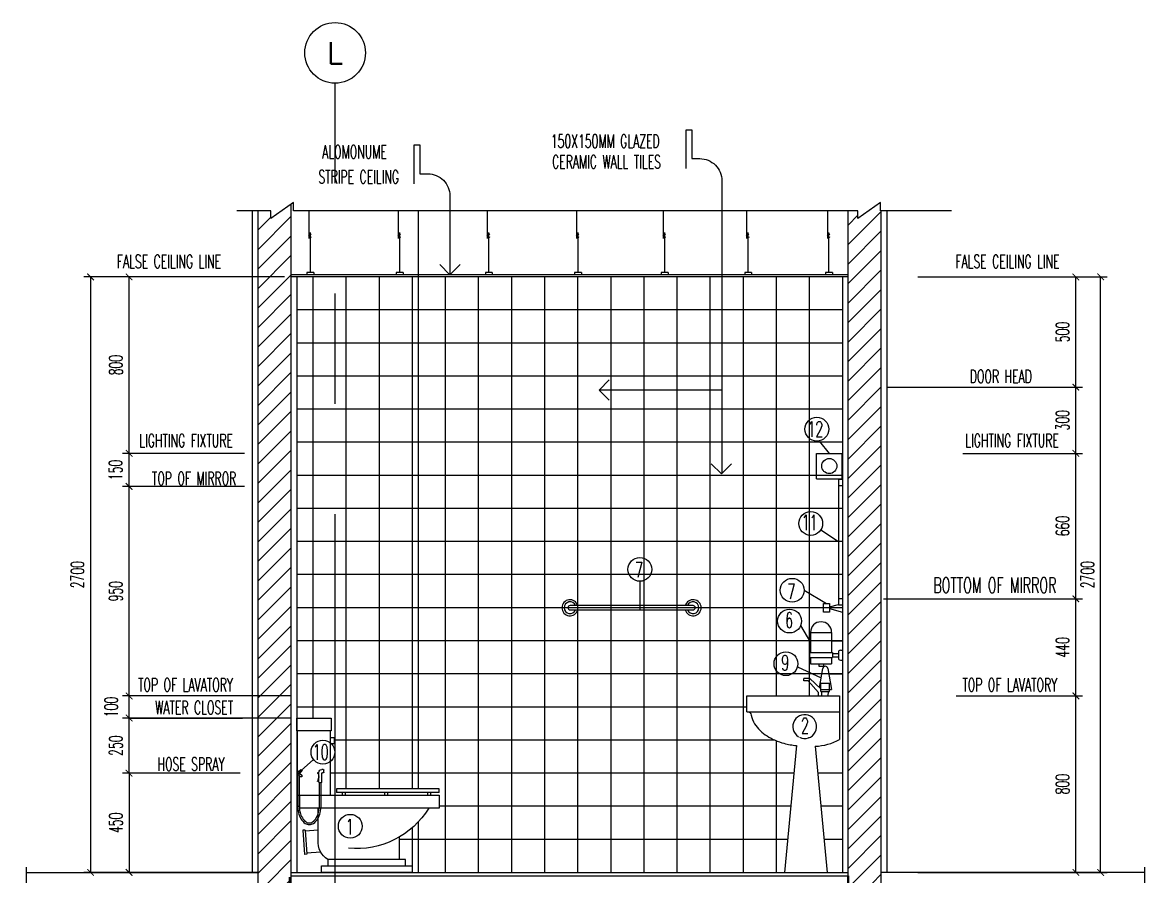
# Model space of a CAD drawing. Extents: x 417682.5 to 417711.4, y 43413.5 to 43433.4.
# Drawn here: x 417701.69 to 417706.79, y 43415.48 to 43419.35 of the extents above; entities that cross this region are included whole.
import ezdxf
from ezdxf.enums import TextEntityAlignment as Align

# ---------------------------------------------------------------- set-up
doc = ezdxf.new("R2010")
doc.units = 0
doc.header["$MEASUREMENT"] = 0
doc.header["$PDMODE"] = 3
doc.header["$PDSIZE"] = 0.1
for name, pattern in [('CENTER2', [1.125, 0.75, -0.125, 0.125, -0.125]), ('CENTERX2', [4, 2.5, -0.5, 0.5, -0.5]), ('DASHED', [0.75, 0.5, -0.25]), ('HIDDEN2', [0.1875, 0.125, -0.0625])]:
    doc.linetypes.add(name, pattern=pattern)
doc.layers.get('0').update_dxf_attribs({"linetype": 'CONTINUOUS'})
doc.layers.get('DEFPOINTS').update_dxf_attribs({"linetype": 'CONTINUOUS'})
for name, color, linetype in [('2', 2, 'CONTINUOUS'), ('A-HATCH', 11, 'CONTINUOUS'), ('AX', 6, 'CONTINUOUS'), ('AX-CR', 2, 'CONTINUOUS'), ('AX-TXT', 4, 'CONTINUOUS'), ('AXES', 11, 'CENTERX2'), ('AXIS', 11, 'CENTER2'), ('Dimout', 4, 'CONTINUOUS'), ('DW', 7, 'CONTINUOUS'), ('ELE', 3, 'CONTINUOUS'), ('ELV', 7, 'CONTINUOUS'), ('FIX', 3, 'CONTINUOUS'), ('K-FUR', 3, 'CONTINUOUS'), ('Plaster', 7, 'CONTINUOUS'), ('SANI', 2, 'CONTINUOUS'), ('Tile', 5, 'CONTINUOUS'), ('TXT', 2, 'CONTINUOUS'), ('WALL', 6, 'CONTINUOUS'), ('WallPartition', 2, 'CONTINUOUS'), ('Windows', 9, 'CONTINUOUS')]:
    doc.layers.add(name, color=color, linetype=linetype)
doc.styles.add('ROMANS', font='ROMANS.shx', dxfattribs={"width": 0.6})
doc.dimstyles.new('R50', dxfattribs={"dimscale": 0, "dimtxt": 0.06, "dimasz": 0.03, "dimexe": 0.03, "dimexo": 0.03, "dimgap": 0.03, "dimtad": 1, "dimdec": 0, "dimlfac": 1000, "dimzin": 13, "dimdsep": 46, "dimtxsty": 'ROMANS', "dimblk": 'ARCHTICK', "dimcen": 0.09, "dimclrd": 4, "dimclre": 4, "dimclrt": 2, "dimadec": 0, "dimazin": 0, "dimtfac": 1, "dimtdec": 0, "dimtofl": 0, "dimtmove": 2, "dimatfit": 3, "dimldrblk": 'CLOSEDBLANK', "dimfxl": 0, "dimtolj": 1, "dimtzin": 0, "dimarcsym": 0})

# ---------------------------------------------------------------- blocks, each defined once
blk = doc.blocks.new('AXL')
at = {"layer": 'AX-CR'}
blk.add_circle((-350, 0), 350, dxfattribs=at)
at = {"layer": 'AX-TXT', "style": 'ROMANS'}
blk.add_attdef('AX', text='', height=250, dxfattribs=at).set_placement((-350, 0), align=Align.MIDDLE)
blk = doc.blocks.new('_ARCHTICK')
at = {"color": 0, "linetype": 'ByBlock', "const_width": 0.15}
blk.add_lwpolyline([(-0.5, -0.5), (0.5, 0.5)], dxfattribs=at)
blk = doc.blocks.new('*D144')
at = {"layer": 'DEFPOINTS', "color": 0}
for p in [(417702.1703, 43418.197), (417701.9959, 43415.497), (417702.171, 43415.497)]:
    blk.add_point(p, dxfattribs=at)
at = {"layer": 'Dimout', "color": 4, "lineweight": -2}
for p, q in [((417702.1403, 43418.197), (417701.9659, 43418.197)), ((417701.9959, 43418.197), (417701.9959, 43415.497)), ((417702.141, 43415.497), (417701.9659, 43415.497))]:
    blk.add_line(p, q, dxfattribs=at)
at = {"layer": 'Dimout', "color": 4, "lineweight": -2, "xscale": 0.03, "yscale": 0.03, "zscale": 0.03}
for p, rotation in [((417701.9959, 43418.197), 90), ((417701.9959, 43415.497), 270)]:
    blk.add_blockref('_ARCHTICK', p, dxfattribs=dict(at, rotation=rotation))
at = {"layer": 'Dimout', "color": 2, "insert": (417701.9359, 43416.847), "char_height": 0.06, "attachment_point": 5, "rotation": 90, "style": 'ROMANS'}
blk.add_mtext('\\A1;2700', dxfattribs=at)
blk = doc.blocks.new('_ClosedBlank')
at = {"color": 0, "linetype": 'ByBlock', "lineweight": -2}
for p, q in [((-1, 0.17), (0, 0)), ((-1, 0.17), (-1, -0.17)), ((0, 0), (-1, -0.17))]:
    blk.add_line(p, q, dxfattribs=at)
blk = doc.blocks.new('*D145')
at = {"layer": 'DEFPOINTS', "color": 0}
for p in [(417702.1703, 43417.247), (417702.724, 43417.247), (417702.93, 43416.297)]:
    blk.add_point(p, dxfattribs=at)
at = {"layer": 'Dimout', "color": 4, "lineweight": -2}
for p, q in [((417702.694, 43417.247), (417702.1403, 43417.247)), ((417702.1703, 43416.297), (417702.1703, 43417.247)), ((417702.9, 43416.297), (417702.1403, 43416.297))]:
    blk.add_line(p, q, dxfattribs=at)
at = {"layer": 'Dimout', "color": 4, "lineweight": -2, "xscale": 0.03, "yscale": 0.03, "zscale": 0.03}
for p, rotation in [((417702.1703, 43417.247), 90), ((417702.1703, 43416.297), 270)]:
    blk.add_blockref('_ARCHTICK', p, dxfattribs=dict(at, rotation=rotation))
at = {"layer": 'Dimout', "color": 2, "insert": (417702.1103, 43416.772), "char_height": 0.06, "attachment_point": 5, "rotation": 90, "style": 'ROMANS'}
blk.add_mtext('\\A1;950', dxfattribs=at)
blk = doc.blocks.new('*D146')
at = {"layer": 'DEFPOINTS', "color": 0}
for p in [(417702.1703, 43416.297), (417702.93, 43416.297), (417702.93, 43416.197)]:
    blk.add_point(p, dxfattribs=at)
at = {"layer": 'Dimout', "color": 4, "lineweight": -2}
for p, q in [((417702.9, 43416.297), (417702.1403, 43416.297)), ((417702.1703, 43416.197), (417702.1703, 43416.297)), ((417702.9, 43416.197), (417702.1403, 43416.197))]:
    blk.add_line(p, q, dxfattribs=at)
at = {"layer": 'Dimout', "color": 4, "lineweight": -2, "xscale": 0.03, "yscale": 0.03, "zscale": 0.03}
for p, rotation in [((417702.1703, 43416.297), 90), ((417702.1703, 43416.197), 270)]:
    blk.add_blockref('_ARCHTICK', p, dxfattribs=dict(at, rotation=rotation))
at = {"layer": 'Dimout', "color": 2, "insert": (417702.0894, 43416.247), "char_height": 0.06, "attachment_point": 5, "rotation": 90, "style": 'ROMANS'}
blk.add_mtext('\\A1;100', dxfattribs=at)
blk = doc.blocks.new('*D147')
at = {"layer": 'DEFPOINTS', "color": 0}
for p in [(417702.1703, 43416.197), (417702.1703, 43416.197), (417702.704, 43415.947)]:
    blk.add_point(p, dxfattribs=at)
at = {"layer": 'Dimout', "color": 4, "lineweight": -2}
for p, q in [((417702.1703, 43415.947), (417702.1703, 43416.197)), ((417702.674, 43415.947), (417702.1403, 43415.947))]:
    blk.add_line(p, q, dxfattribs=at)
at = {"layer": 'Dimout', "color": 4, "lineweight": -2, "xscale": 0.03, "yscale": 0.03, "zscale": 0.03}
for p, rotation in [((417702.1703, 43416.197), 90), ((417702.1703, 43415.947), 270)]:
    blk.add_blockref('_ARCHTICK', p, dxfattribs=dict(at, rotation=rotation))
at = {"layer": 'Dimout', "color": 2, "insert": (417702.1103, 43416.072), "char_height": 0.06, "attachment_point": 5, "rotation": 90, "style": 'ROMANS'}
blk.add_mtext('\\A1;250', dxfattribs=at)
blk = doc.blocks.new('A$C03B742BD')
at = {"layer": 'SANI'}
for p, q in [((0, 0.238), (0, 0.247)), ((0.003, 0.25), (0.01, 0.25)), ((0.003, 0.235), (0.007, 0.235)), ((0.01, 0.192), (0.01, 0.232)), ((0.0225, 0.192), (0.0225, 0.2375)), ((0.0225, 0.221), (0.0291, 0.197)), ((0.0225, 0.2172), (0.0282, 0.1967)), ((0.1091, 0.234), (0.1003, 0.2428)), ((0.1091, 0.2324), (0.1003, 0.2237)), ((0.1155, 0.2404), (0.1067, 0.2492)), ((0.1155, 0.2261), (0.1067, 0.2173)), ((0.012, 0.19), (0.0205, 0.19))]:
    blk.add_line(p, q, dxfattribs=at)
for points in [[(0.12, 0.2271), (0.12, 0.09, -0.060702), (0.1156, 0.0539, -0.074102), (0.1043, 0.0264, -0.106911), (0.0852, 0.0059, -0.152771), (0.0663, 0, -0.152771), (0.0473, 0.0059, -0.106911), (0.0282, 0.0264, -0.074102), (0.0169, 0.0539, -0.060702), (0.0125, 0.09), (0.0125, 0.19)], [(0.1125, 0.2231), (0.1125, 0.09, -0.060702), (0.1083, 0.0557, -0.074102), (0.0978, 0.0302, -0.106911), (0.0809, 0.0121, -0.152771), (0.0663, 0.0075, -0.152771), (0.0516, 0.0121, -0.106911), (0.0347, 0.0302, -0.074102), (0.0242, 0.0557, -0.060702), (0.02, 0.09), (0.02, 0.19)], [(0.0225, 0.2283, 0.064258), (0.0248, 0.2292, 0.106392), (0.0269, 0.2311, 0.159292), (0.0277, 0.2335, 0.159292), (0.0269, 0.236, 0.106392), (0.0248, 0.2379, 0.066222), (0.0224, 0.2388, 0.057624)], [(0.0225, 0.2303, 0.046557), (0.0238, 0.2309, 0.106392), (0.0253, 0.2323, 0.159292), (0.0257, 0.2335, 0.159292), (0.0253, 0.2348, 0.106392), (0.0238, 0.2362, 0.046557), (0.0225, 0.2367, 0.057624)]]:
    blk.add_lwpolyline(points, format="xyb", dxfattribs=at)
blk.add_circle((0.1163, 0.2332), 0.0072, dxfattribs=at)
for centre, radius, start, end in [((0.003, 0.247), 0.003, 90, 180), ((0.003, 0.238), 0.003, 180, 270), ((0.007, 0.232), 0.003, 0, 90), ((0.01, 0.2375), 0.0125, 0, 90), ((0.1035, 0.246), 0.0045, 45, 225), ((0.1035, 0.2205), 0.0045, 135, 315), ((0.012, 0.192), 0.002, 180, 270), ((0.0205, 0.192), 0.002, 270, 0), ((0.0286, 0.1968), 0.0005, 194.5389, 16.2381)]:
    blk.add_arc(centre, radius, start, end, dxfattribs=at)
blk = doc.blocks.new('COMP')
at = {"layer": 'FIX'}
for p, q in [((-0.0411, 0.35), (-0.0411, 0.6416)), ((0.1079, 0.35), (0.1079, 0.6416)), ((-0.0575, 0.6125), (-0.0575, 0.5833)), ((-0.0411, 0.6125), (-0.0575, 0.6125)), ((-0.0575, 0.5833), (-0.0411, 0.5833)), ((-0.5343, 0.3618), (-0.5343, 0.3792)), ((-0.5343, 0.3792), (-0.0685, 0.3792)), ((-0.5343, 0.3618), (-0.0685, 0.3618)), ((-0.4959, 0.35), (-0.4959, 0.3618)), ((-0.4825, 0.35), (-0.4825, 0.3618)), ((-0.301, 0.35), (-0.301, 0.3618)), ((-0.2876, 0.35), (-0.2876, 0.3618)), ((-0.1087, 0.35), (-0.1087, 0.3618)), ((-0.0953, 0.35), (-0.0953, 0.3618)), ((-0.0685, 0.3792), (-0.0685, 0.3618)), ((-0.5343, 0.35), (-0.5343, 0.2917)), ((0.1079, 0.35), (-0.5343, 0.35)), ((0.0971, 0.2917), (0.0971, 0.35)), ((-0.5343, 0.2917), (0.0971, 0.2917)), ((0.0146, 0.1458), (0.0146, 0.2917)), ((-0.3528, 0.1603), (-0.3528, 0.0583)), ((0.0146, 0.1914), (0.0738, 0.1873)), ((0.0741, 0.1923), (0.0665, 0.0825)), ((0.0741, 0.1923), (0.0841, 0.1916)), ((0.0841, 0.1916), (0.0765, 0.0818)), ((-0.382, 0.0583), (-0.0292, 0.0583)), ((-0.382, 0.0292), (-0.382, 0.0583)), ((-0.0292, 0.0583), (-0.0292, 0.0292)), ((0.0027, 0.092), (0.0669, 0.0875)), ((0.0665, 0.0825), (0.0765, 0.0818))]:
    blk.add_line(p, q, dxfattribs=at)
for points in [[(0.1117, 0.6416), (0.1117, 0.7), (-0.0449, 0.7), (-0.0449, 0.6416)], [(0, 0), (0, 0.0292), (-0.4111, 0.0292), (-0.4111, 0)]]:
    blk.add_lwpolyline(points, close=True, dxfattribs=at)
for centre, radius, start, end in [((-0.1594, 0.4916), 0.3837, 211.4114, 275.3446), ((-0.0802, 0.1385), 0.0951, 302.4712, 4.3987)]:
    blk.add_arc(centre, radius, start, end, dxfattribs=at)
blk = doc.blocks.new('*D148')
at = {"layer": 'DEFPOINTS', "color": 0}
for p in [(417702.1703, 43418.197), (417702.904, 43418.197), (417702.724, 43417.397)]:
    blk.add_point(p, dxfattribs=at)
at = {"layer": 'Dimout', "color": 4, "lineweight": -2}
for p, q in [((417702.874, 43418.197), (417702.1403, 43418.197)), ((417702.1703, 43417.397), (417702.1703, 43418.197)), ((417702.694, 43417.397), (417702.1403, 43417.397))]:
    blk.add_line(p, q, dxfattribs=at)
at = {"layer": 'Dimout', "color": 4, "lineweight": -2, "xscale": 0.03, "yscale": 0.03, "zscale": 0.03}
for p, rotation in [((417702.1703, 43418.197), 90), ((417702.1703, 43417.397), 270)]:
    blk.add_blockref('_ARCHTICK', p, dxfattribs=dict(at, rotation=rotation))
at = {"layer": 'Dimout', "color": 2, "insert": (417702.1103, 43417.797), "char_height": 0.06, "attachment_point": 5, "rotation": 90, "style": 'ROMANS'}
blk.add_mtext('\\A1;800', dxfattribs=at)
blk = doc.blocks.new('*D149')
at = {"layer": 'DEFPOINTS', "color": 0}
for p in [(417702.1703, 43417.397), (417702.724, 43417.397), (417702.724, 43417.247)]:
    blk.add_point(p, dxfattribs=at)
at = {"layer": 'Dimout', "color": 4, "lineweight": -2}
for p, q in [((417702.694, 43417.397), (417702.1403, 43417.397)), ((417702.1703, 43417.247), (417702.1703, 43417.397)), ((417702.694, 43417.247), (417702.1403, 43417.247))]:
    blk.add_line(p, q, dxfattribs=at)
at = {"layer": 'Dimout', "color": 4, "lineweight": -2, "xscale": 0.03, "yscale": 0.03, "zscale": 0.03}
for p, rotation in [((417702.1703, 43417.397), 90), ((417702.1703, 43417.247), 270)]:
    blk.add_blockref('_ARCHTICK', p, dxfattribs=dict(at, rotation=rotation))
at = {"layer": 'Dimout', "color": 2, "insert": (417702.1092, 43417.322), "char_height": 0.06, "attachment_point": 5, "rotation": 90, "style": 'ROMANS'}
blk.add_mtext('\\A1;150', dxfattribs=at)
blk = doc.blocks.new('*D150')
at = {"layer": '2', "color": 4, "lineweight": -2}
for p, q in [((417702.674, 43415.947), (417702.1403, 43415.947)), ((417702.1703, 43415.947), (417702.1703, 43415.497)), ((417702.674, 43415.497), (417702.1403, 43415.497))]:
    blk.add_line(p, q, dxfattribs=at)
at = {"layer": 'DEFPOINTS', "color": 0}
for p in [(417702.704, 43415.947), (417702.1703, 43415.497), (417702.704, 43415.497)]:
    blk.add_point(p, dxfattribs=at)
at = {"layer": '2', "color": 4, "lineweight": -2, "xscale": 0.03, "yscale": 0.03, "zscale": 0.03}
for p, rotation in [((417702.1703, 43415.947), 90), ((417702.1703, 43415.497), 270)]:
    blk.add_blockref('_ARCHTICK', p, dxfattribs=dict(at, rotation=rotation))
at = {"layer": '2', "color": 2, "insert": (417702.1103, 43415.722), "char_height": 0.06, "attachment_point": 5, "rotation": 90, "style": 'ROMANS'}
blk.add_mtext('\\A1;450', dxfattribs=at)
blk = doc.blocks.new('GAN')
for p, q in [((-0.0212, 0.1644), (-0.0212, 0.29)), ((-0.0155, 0.01), (-0.0155, 0.1918)), ((0, 0.01), (-0.031, 0.01)), ((-0.031, 0.01), (-0.031, 0)), ((0, 0.01), (0, 0))]:
    blk.add_line(p, q)
blk.add_lwpolyline([(-0.0118, 0.184), (-0.024, 0.1754), (-0.0113, 0.1703)])
blk = doc.blocks.new('*D157')
at = {"layer": 'DEFPOINTS', "color": 0}
for p in [(417705.8891, 43416.2974), (417706.4611, 43416.2974), (417705.7153, 43415.497)]:
    blk.add_point(p, dxfattribs=at)
at = {"layer": 'Dimout', "color": 4, "lineweight": -2}
for p, q in [((417705.9191, 43416.2974), (417706.4911, 43416.2974)), ((417706.4611, 43415.497), (417706.4611, 43416.2974)), ((417705.7453, 43415.497), (417706.4911, 43415.497))]:
    blk.add_line(p, q, dxfattribs=at)
at = {"layer": 'Dimout', "color": 4, "lineweight": -2, "xscale": 0.03, "yscale": 0.03, "zscale": 0.03}
for p, rotation in [((417706.4611, 43416.2974), 90), ((417706.4611, 43415.497), 270)]:
    blk.add_blockref('_ARCHTICK', p, dxfattribs=dict(at, rotation=rotation))
at = {"layer": 'Dimout', "color": 2, "insert": (417706.4011, 43415.8972), "char_height": 0.06, "attachment_point": 5, "rotation": 90, "style": 'ROMANS'}
blk.add_mtext('\\A1;800', dxfattribs=at)
blk = doc.blocks.new('*D158')
at = {"layer": 'DEFPOINTS', "color": 0}
for p in [(417705.5589, 43416.7374), (417706.4611, 43416.7374), (417705.8891, 43416.2974)]:
    blk.add_point(p, dxfattribs=at)
at = {"layer": 'Dimout', "color": 4, "lineweight": -2}
for p, q in [((417705.5889, 43416.7374), (417706.4911, 43416.7374)), ((417706.4611, 43416.2974), (417706.4611, 43416.7374)), ((417705.9191, 43416.2974), (417706.4911, 43416.2974))]:
    blk.add_line(p, q, dxfattribs=at)
at = {"layer": 'Dimout', "color": 4, "lineweight": -2, "xscale": 0.03, "yscale": 0.03, "zscale": 0.03}
for p, rotation in [((417706.4611, 43416.7374), 90), ((417706.4611, 43416.2974), 270)]:
    blk.add_blockref('_ARCHTICK', p, dxfattribs=dict(at, rotation=rotation))
at = {"layer": 'Dimout', "color": 2, "insert": (417706.4011, 43416.5174), "char_height": 0.06, "attachment_point": 5, "rotation": 90, "style": 'ROMANS'}
blk.add_mtext('\\A1;440', dxfattribs=at)
blk = doc.blocks.new('*D159')
at = {"layer": 'DEFPOINTS', "color": 0}
for p in [(417705.9191, 43417.397), (417706.4611, 43417.397), (417705.5589, 43416.7374)]:
    blk.add_point(p, dxfattribs=at)
at = {"layer": 'Dimout', "color": 4, "lineweight": -2}
for p, q in [((417705.9491, 43417.397), (417706.4911, 43417.397)), ((417706.4611, 43416.7374), (417706.4611, 43417.397)), ((417705.5889, 43416.7374), (417706.4911, 43416.7374))]:
    blk.add_line(p, q, dxfattribs=at)
at = {"layer": 'Dimout', "color": 4, "lineweight": -2, "xscale": 0.03, "yscale": 0.03, "zscale": 0.03}
for p, rotation in [((417706.4611, 43417.397), 90), ((417706.4611, 43416.7374), 270)]:
    blk.add_blockref('_ARCHTICK', p, dxfattribs=dict(at, rotation=rotation))
at = {"layer": 'Dimout', "color": 2, "insert": (417706.4011, 43417.0672), "char_height": 0.06, "attachment_point": 5, "rotation": 90, "style": 'ROMANS'}
blk.add_mtext('\\A1;660', dxfattribs=at)
blk = doc.blocks.new('*D160')
at = {"layer": 'DEFPOINTS', "color": 0}
for p in [(417705.7153, 43418.197), (417706.4611, 43418.197), (417705.9191, 43417.697)]:
    blk.add_point(p, dxfattribs=at)
at = {"layer": 'Dimout', "color": 4, "lineweight": -2}
for p, q in [((417705.7453, 43418.197), (417706.4911, 43418.197)), ((417706.4611, 43417.697), (417706.4611, 43418.197)), ((417705.9491, 43417.697), (417706.4911, 43417.697))]:
    blk.add_line(p, q, dxfattribs=at)
at = {"layer": 'Dimout', "color": 4, "lineweight": -2, "xscale": 0.03, "yscale": 0.03, "zscale": 0.03}
for p, rotation in [((417706.4611, 43418.197), 90), ((417706.4611, 43417.697), 270)]:
    blk.add_blockref('_ARCHTICK', p, dxfattribs=dict(at, rotation=rotation))
at = {"layer": 'Dimout', "color": 2, "insert": (417706.4011, 43417.947), "char_height": 0.06, "attachment_point": 5, "rotation": 90, "style": 'ROMANS'}
blk.add_mtext('\\A1;500', dxfattribs=at)
blk = doc.blocks.new('*D161')
at = {"layer": 'DEFPOINTS', "color": 0}
for p in [(417705.9191, 43418.197), (417706.5734, 43418.197), (417705.9191, 43415.497)]:
    blk.add_point(p, dxfattribs=at)
at = {"layer": 'Dimout', "color": 4, "lineweight": -2}
for p, q in [((417705.9491, 43418.197), (417706.6034, 43418.197)), ((417706.5734, 43415.497), (417706.5734, 43418.197)), ((417705.9491, 43415.497), (417706.6034, 43415.497))]:
    blk.add_line(p, q, dxfattribs=at)
at = {"layer": 'Dimout', "color": 4, "lineweight": -2, "xscale": 0.03, "yscale": 0.03, "zscale": 0.03}
for p, rotation in [((417706.5734, 43418.197), 90), ((417706.5734, 43415.497), 270)]:
    blk.add_blockref('_ARCHTICK', p, dxfattribs=dict(at, rotation=rotation))
at = {"layer": 'Dimout', "color": 2, "insert": (417706.5134, 43416.847), "char_height": 0.06, "attachment_point": 5, "rotation": 90, "style": 'ROMANS'}
blk.add_mtext('\\A1;2700', dxfattribs=at)
blk = doc.blocks.new('*D162')
at = {"layer": '2', "color": 4, "lineweight": -2}
for p, q in [((417705.609, 43417.697), (417706.4911, 43417.697)), ((417706.4611, 43417.397), (417706.4611, 43417.697)), ((417705.9491, 43417.397), (417706.4911, 43417.397))]:
    blk.add_line(p, q, dxfattribs=at)
at = {"layer": 'DEFPOINTS', "color": 0}
for p in [(417705.579, 43417.697), (417706.4611, 43417.697), (417705.9191, 43417.397)]:
    blk.add_point(p, dxfattribs=at)
at = {"layer": '2', "color": 4, "lineweight": -2, "xscale": 0.03, "yscale": 0.03, "zscale": 0.03}
for p, rotation in [((417706.4611, 43417.697), 90), ((417706.4611, 43417.397), 270)]:
    blk.add_blockref('_ARCHTICK', p, dxfattribs=dict(at, rotation=rotation))
at = {"layer": '2', "color": 2, "insert": (417706.4011, 43417.547), "char_height": 0.06, "attachment_point": 5, "rotation": 90, "style": 'ROMANS'}
blk.add_mtext('\\A1;300', dxfattribs=at)
blk = doc.blocks.new('walling')
at = {"layer": 'ELV'}
blk.add_line((0.1363, -1.1797), (-0.4198, -1.1797), dxfattribs=at)
blk.add_lwpolyline([(-0.025, -0.176), (-0.025, 0), (0, 0), (0, -0.1306), (0.0363, -0.1306, -0.414214), (0.1363, -0.2306), (0.1363, -1.5582)], format="xyb", dxfattribs=at)
at = {"layer": 'WALL'}
for p, q in [((-0.4198, -1.1797), (-0.3736, -1.1334)), ((-0.4198, -1.1797), (-0.3736, -1.2259)), ((0.1345, -1.56), (0.0882, -1.5137)), ((0.1345, -1.56), (0.1808, -1.5137))]:
    blk.add_line(p, q, dxfattribs=at)
at = {"layer": 'TXT', "style": 'ROMANS', "width": 0.6}
for s, p in [('150X150MM GLAZED', (-0.639, -0.0816)), ('CERAMIC WALL TILES', (-0.6331, -0.1746))]:
    blk.add_text(s, height=0.06, dxfattribs=at).set_placement(p)
blk = doc.blocks.new('ceil')
at = {"layer": 'ELV'}
blk.add_lwpolyline([(-0.1613, 0.4121), (-0.1613, 0.5881), (-0.1363, 0.5881), (-0.1363, 0.4575), (-0.1, 0.4575, -0.414214), (0, 0.3575), (0, 0)], format="xyb", dxfattribs=at)
at = {"layer": 'WALL'}
blk.add_lwpolyline([(0.0463, 0.0463), (0, 0), (-0.0463, 0.0463)], dxfattribs=at)
at = {"layer": 'TXT', "style": 'ROMANS', "width": 0.6}
for s, p in [('ALOMONUME', (-0.5788, 0.5268)), (' STRIPE CEILING', (-0.6209, 0.4135))]:
    blk.add_text(s, height=0.06, dxfattribs=at).set_placement(p)

msp = doc.modelspace()

# ---------------------------------------------------------------- hatches: boundary and pattern name
at = {"layer": 'A-HATCH'}
h = msp.add_hatch(dxfattribs=at)
h.set_pattern_fill('ANSI31', color=256, scale=0.5, style=0)
h.set_pattern_definition([(45, (-138.65015, -88.17852), (-0.044194173824, 0.044194173824), [])])
h.paths.add_polyline_path([(417702.904, 43418.5258), (417702.8129, 43418.4614), (417702.8129, 43418.497), (417702.754, 43418.497), (417702.754, 43415.442), (417702.904, 43415.442)])
h.paths.add_polyline_path([(417705.579, 43418.497), (417705.5764, 43418.497), (417705.5764, 43418.5342), (417705.4734, 43418.4614), (417705.4734, 43418.497), (417705.429, 43418.497), (417705.429, 43415.447), (417705.579, 43415.447)])

# ---------------------------------------------------------------- linework, layer by layer
for p, q in [((417705.429, 43418.207), (417702.904, 43418.207)), ((417705.429, 43418.197), (417702.904, 43418.197))]:
    msp.add_line(p, q)
at = {"layer": '2'}
for p, q in [((417705.4013, 43417.349), (417705.403, 43417.349)), ((417705.3439, 43416.7009), (417705.3849, 43416.7119)), ((417705.3439, 43416.6943), (417705.403, 43416.6773)), ((417705.3544, 43416.547), (417705.403, 43416.547)), ((417705.3415, 43416.397), (417705.403, 43416.397)), ((417702.754, 43415.497), (417702.3646, 43415.497))]:
    msp.add_line(p, q, dxfattribs=at)
at = {"layer": 'AXES'}
msp.add_line((417703.104, 43414.6213), (417703.104, 43419.0752), dxfattribs=at)
at = {"layer": 'AXIS'}
msp.add_line((417702.1703, 43416.197), (417702.684, 43416.197), dxfattribs=at)
at = {"layer": 'DW'}
for p, q in [((417705.2995, 43417.4503), (417705.3437, 43417.397)), ((417705.3048, 43417.0501), (417705.3849, 43416.9973)), ((417704.4853, 43416.8172), (417704.4853, 43416.6875)), ((417705.2134, 43416.6158), (417705.2585, 43416.5398)), ((417705.1993, 43416.4289), (417705.3065, 43416.379)), ((417703.0065, 43416.0089), (417702.9371, 43415.947))]:
    msp.add_line(p, q, dxfattribs=at)
at = {"layer": 'ELE'}
msp.add_line((417705.2293, 43416.7762), (417705.3305, 43416.7168), dxfattribs=at)
msp.add_lwpolyline([(417705.8968, 43418.497), (417705.5764, 43418.497), (417705.5764, 43418.5342), (417705.4734, 43418.4614), (417705.4734, 43418.497), (417702.9158, 43418.497), (417702.9158, 43418.5342), (417702.8129, 43418.4614), (417702.8129, 43418.497), (417702.6594, 43418.497)], dxfattribs=at)
at = {"layer": 'FIX'}
msp.add_lwpolyline([(417705.3439, 43416.6773), (417705.317, 43416.6773), (417705.317, 43416.7168), (417705.3439, 43416.7168)], close=True, dxfattribs=at)
msp.add_lwpolyline([(417704.1688, 43416.7065, 1), (417704.1688, 43416.6875), (417704.7264, 43416.6875, 1), (417704.7264, 43416.7065)], format="xyb", close=True, dxfattribs=at)
at = {"layer": 'FIX', "color": 2}
for centre in [(417705.2875, 43417.5066), (417705.2595, 43417.0793), (417704.4853, 43416.8711), (417705.1754, 43416.7762), (417705.1637, 43416.6367), (417705.1473, 43416.4434), (417703.0489, 43416.0424), (417703.1728, 43415.7062)]:
    msp.add_circle(centre, 0.054, dxfattribs=at)
at = {"layer": 'FIX'}
for centre, radius, start, end in [((417704.1688, 43416.697), 0.0366, 15.0689, 344.931), ((417704.1688, 43416.697), 0.0266, 20.9518, 339.0482), ((417704.7264, 43416.697), 0.0366, 195.069, 164.9311), ((417704.7264, 43416.697), 0.0266, 200.9518, 159.0482)]:
    msp.add_arc(centre, radius, start, end, dxfattribs=at)
at = {"layer": 'FIX', "color": 2}
msp.add_arc((417705.2324, 43416.1582), 0.054, 243.713, 238.3331, dxfattribs=at)
at = {"layer": 'Plaster'}
for p, q in [((417702.728, 43418.497), (417702.728, 43415.497)), ((417703.48, 43418.497), (417703.48, 43415.8761)), ((417705.605, 43418.497), (417705.605, 43415.497)), ((417702.93, 43418.197), (417702.93, 43415.497)), ((417705.403, 43418.197), (417705.403, 43415.497)), ((417703.48, 43415.7252), (417703.48, 43415.497)), ((417701.704, 43415.497), (417702.754, 43415.497)), ((417702.904, 43415.497), (417705.429, 43415.497)), ((417706.7721, 43415.497), (417705.579, 43415.497)), ((417702.904, 43415.482), (417705.429, 43415.482))]:
    msp.add_line(p, q, dxfattribs=at)
at = {"layer": 'SANI'}
for p, q in [((417705.2862, 43417.2819), (417705.2862, 43417.397)), ((417705.2862, 43417.397), (417705.4013, 43417.397)), ((417705.4013, 43417.2819), (417705.4013, 43417.397)), ((417705.2862, 43417.2819), (417705.4013, 43417.2819)), ((417705.3849, 43417.2794), (417705.403, 43417.2794)), ((417705.3849, 43417.2794), (417705.3849, 43416.7097)), ((417705.3849, 43417.2506), (417705.403, 43417.2506)), ((417705.3849, 43416.7385), (417705.403, 43416.7385)), ((417705.3849, 43416.7097), (417705.403, 43416.7097)), ((417705.2585, 43416.5853), (417705.2585, 43416.4943)), ((417705.2585, 43416.5853), (417705.3544, 43416.5853)), ((417705.3544, 43416.5853), (417705.3544, 43416.4943)), ((417705.2547, 43416.4943), (417705.2547, 43416.4713)), ((417705.2547, 43416.4943), (417705.3583, 43416.4943)), ((417705.2547, 43416.4713), (417705.3583, 43416.4713)), ((417705.2585, 43416.4713), (417705.2585, 43416.4429)), ((417705.3544, 43416.4713), (417705.3544, 43416.4429)), ((417705.3583, 43416.4943), (417705.3583, 43416.4713)), ((417705.3583, 43416.4891), (417705.3849, 43416.4891)), ((417705.3583, 43416.4738), (417705.3849, 43416.4738)), ((417705.3849, 43416.495), (417705.3849, 43416.4697)), ((417705.3944, 43416.5046), (417705.4002, 43416.5046)), ((417705.3944, 43416.4601), (417705.4002, 43416.4601)), ((417705.2585, 43416.4429), (417705.3544, 43416.4429)), ((417705.2959, 43416.4429), (417705.2959, 43416.4314)), ((417705.2959, 43416.4314), (417705.317, 43416.4314)), ((417705.2986, 43416.3356), (417705.3144, 43416.4223)), ((417705.317, 43416.4429), (417705.317, 43416.4314)), ((417705.3369, 43416.4223), (417705.3544, 43416.3261)), ((417705.2556, 43416.3768), (417705.2285, 43416.3769)), ((417705.2285, 43416.3659), (417705.2285, 43416.3769)), ((417705.2481, 43416.3659), (417705.2285, 43416.3659)), ((417705.2946, 43416.3126), (417705.2481, 43416.3659)), ((417705.2556, 43416.3768), (417705.3058, 43416.3287)), ((417705.3058, 43416.3174), (417705.3058, 43416.3557)), ((417705.3441, 43416.3174), (417705.3442, 43416.3557)), ((417705.2946, 43416.2974), (417705.2946, 43416.3126)), ((417705.3058, 43416.3261), (417705.3544, 43416.3261)), ((417705.3106, 43416.2974), (417705.3106, 43416.3174)), ((417705.3393, 43416.2974), (417705.3394, 43416.3174)), ((417704.9693, 43416.2863), (417704.9693, 43416.2974))]:
    msp.add_line(p, q, dxfattribs=at)
at = {"layer": 'SANI', "linetype": 'Continuous'}
for p, q in [((417704.9693, 43416.2974), (417705.3902, 43416.2974)), ((417704.9693, 43416.2255), (417704.9693, 43416.297)), ((417705.3902, 43416.2974), (417705.3902, 43416.0996)), ((417704.9693, 43416.2255), (417705.3902, 43416.2255)), ((417705.1948, 43416.0718), (417705.1407, 43415.497)), ((417705.2803, 43416.0694), (417705.3342, 43415.497))]:
    msp.add_line(p, q, dxfattribs=at)
at = {"layer": 'SANI', "linetype": 'DASHED'}
msp.add_lwpolyline([(417705.3058, 43416.3557), (417705.3442, 43416.3557)], dxfattribs=at)
msp.add_lwpolyline([(417705.3058, 43416.3174), (417705.3441, 43416.3174, -0.499277)], format="xyb", dxfattribs=at)
at = {"layer": 'SANI', "linetype": 'Continuous'}
msp.add_lwpolyline([(417704.971, 43416.2255, -0.355712), (417704.99, 43416.2105, 0.103437), (417705.0053, 43416.1712, 0.107169), (417705.0614, 43416.1157, 0.077294), (417705.1381, 43416.0823, 0.037007), (417705.1948, 43416.0718, 0.037007)], format="xyb", dxfattribs=at)
at = {"layer": 'SANI'}
msp.add_circle((417705.3437, 43417.3395), 0.0344, dxfattribs=at)
for centre, radius, start, end in [((417705.3065, 43416.5853), 0.0479, 0, 180), ((417705.3944, 43416.495), 0.00959, 90, 180), ((417705.3944, 43416.4697), 0.00959, 180, 270), ((417705.3257, 43416.4201), 0.0115, 9.5273, 170.4727)]:
    msp.add_arc(centre, radius, start, end, dxfattribs=at)
at = {"layer": 'SANI', "linetype": 'Continuous'}
msp.add_arc((417705.2741, 43416.3063), 0.237, 271.4996, 299.3242, dxfattribs=at)
at = {"layer": 'Tile'}
for p, q in [((417703.003, 43418.197), (417703.003, 43416.197)), ((417703.153, 43418.197), (417703.153, 43415.8761)), ((417703.303, 43418.197), (417703.303, 43415.8761)), ((417703.453, 43418.197), (417703.453, 43415.8761)), ((417703.603, 43418.197), (417703.603, 43415.497)), ((417703.753, 43418.197), (417703.753, 43415.497)), ((417703.903, 43418.197), (417703.903, 43415.497)), ((417704.053, 43418.197), (417704.053, 43415.497)), ((417704.203, 43418.197), (417704.203, 43415.497)), ((417704.353, 43418.197), (417704.353, 43415.497)), ((417704.503, 43418.197), (417704.503, 43415.497)), ((417704.653, 43418.197), (417704.653, 43415.497)), ((417704.803, 43418.197), (417704.803, 43415.497)), ((417704.953, 43418.197), (417704.953, 43415.497)), ((417705.103, 43418.197), (417705.103, 43416.2974)), ((417705.253, 43418.197), (417705.253, 43416.2974)), ((417705.403, 43418.047), (417702.93, 43418.047)), ((417705.403, 43417.897), (417702.93, 43417.897)), ((417705.403, 43417.747), (417702.93, 43417.747)), ((417705.403, 43417.597), (417702.93, 43417.597)), ((417705.403, 43417.447), (417702.93, 43417.447)), ((417705.403, 43417.3494), (417705.4013, 43417.3494)), ((417705.403, 43417.349), (417705.4013, 43417.349)), ((417705.403, 43417.349), (417705.4013, 43417.349)), ((417705.403, 43417.297), (417702.93, 43417.297)), ((417705.403, 43417.147), (417702.93, 43417.147)), ((417705.403, 43416.997), (417702.93, 43416.997)), ((417705.403, 43416.847), (417702.93, 43416.847)), ((417705.403, 43416.697), (417702.93, 43416.697)), ((417705.403, 43416.547), (417702.93, 43416.547)), ((417705.403, 43416.547), (417705.3544, 43416.547)), ((417705.403, 43416.397), (417702.93, 43416.397)), ((417705.403, 43416.397), (417705.3415, 43416.397)), ((417704.9693, 43416.247), (417702.93, 43416.247)), ((417705.0963, 43416.097), (417703.0991, 43416.097)), ((417705.253, 43416.1083), (417705.253, 43416.1098)), ((417705.103, 43416.0941), (417705.103, 43415.497)), ((417702.93, 43415.947), (417702.9446, 43415.947)), ((417705.1831, 43415.947), (417703.0828, 43415.947)), ((417705.403, 43415.947), (417705.2918, 43415.947)), ((417702.93, 43415.797), (417702.9446, 43415.797)), ((417702.93, 43415.797), (417702.9446, 43415.797)), ((417705.1689, 43415.797), (417703.5759, 43415.797)), ((417705.403, 43415.797), (417705.3059, 43415.797)), ((417703.453, 43415.6993), (417703.453, 43415.497)), ((417705.1548, 43415.647), (417703.3944, 43415.647)), ((417705.403, 43415.647), (417705.3201, 43415.647))]:
    msp.add_line(p, q, dxfattribs=at)
at = {"layer": 'WALL'}
for p, q in [((417702.754, 43418.497), (417702.754, 43415.442)), ((417702.904, 43418.5258), (417702.904, 43415.442)), ((417705.429, 43415.447), (417705.429, 43418.497)), ((417705.579, 43415.447), (417705.579, 43418.497))]:
    msp.add_line(p, q, dxfattribs=at)
at = {"layer": 'WallPartition', "linetype": 'HIDDEN2', "const_width": 0.01}
for points in [[(417702.8984, 43415.387), (417705.429, 43415.392), (417705.4289, 43415.482)], [(417702.8984, 43415.387), (417702.8984, 43415.477)]]:
    msp.add_lwpolyline(points, dxfattribs=at)
at = {"layer": 'Windows'}
for points in [[(417701.704, 43415.5213), (417701.704, 43415.3922), (417701.7265, 43415.3922), (417701.6875, 43415.3598), (417701.704, 43415.3598), (417701.704, 43415.225)], [(417706.7721, 43415.5213), (417706.7721, 43415.3922), (417706.7947, 43415.3922), (417706.7556, 43415.3598), (417706.7721, 43415.3598), (417706.7721, 43415.225)]]:
    msp.add_lwpolyline(points, dxfattribs=at)

# ---------------------------------------------------------------- block references
for p in [(417703.0073, 43418.207), (417703.4122, 43418.207), (417703.8163, 43418.207), (417704.2204, 43418.207), (417704.6133, 43418.207), (417704.9912, 43418.207), (417705.3578, 43418.207)]:
    msp.add_blockref('GAN', p)
at = {"layer": 'AX', "xscale": 0.0003928571428904044, "yscale": 0.0003928571200231101, "zscale": 0.0003928571242306922}
msp.add_blockref('AXL', (417703.2415, 43419.2127), dxfattribs=at).add_auto_attribs({'AX': 'L'})
at = {"layer": 'K-FUR'}
msp.add_blockref('ceil', (417703.6243, 43418.207), dxfattribs=at)
at = {"layer": 'SANI', "xscale": -1}
msp.add_blockref('A$C03B742BD', (417703.0534, 43415.7137), dxfattribs=at)
at = {"layer": 'WALL'}
msp.add_blockref('walling', (417704.7203, 43418.8637), dxfattribs=at)
at = {"layer": 'Windows', "xscale": -1}
msp.add_blockref('COMP', (417703.0417, 43415.497), dxfattribs=at)

# ---------------------------------------------------------------- texts
at = {"layer": 'TXT', "style": 'ROMANS', "width": 0.6}
for s, height, p in [('FALSE CEILING LINE', 0.06, (417702.1149, 43418.2373)), ('FALSE CEILING LINE', 0.06, (417705.915, 43418.2373)), ('DOOR HEAD', 0.06, (417705.9805, 43417.716)), ('12', 0.07, (417705.2444, 43417.4716)), ('LIGHTING FIXTURE', 0.06, (417702.2165, 43417.4247)), ('LIGHTING FIXTURE', 0.06, (417705.9598, 43417.4251)), ('TOP OF MIRROR', 0.06, (417702.2736, 43417.2532)), ('11', 0.07, (417705.2184, 43417.0485)), ('7', 0.07, (417704.4633, 43416.8344)), ('BOTTOM OF MIRROR', 0.07, (417705.8152, 43416.7642)), ('7', 0.07, (417705.1541, 43416.7361)), ('6', 0.07, (417705.1436, 43416.6059)), ('9', 0.07, (417705.1256, 43416.4125)), ('TOP OF LAVATORY', 0.06, (417702.2108, 43416.3172)), ('TOP OF LAVATORY', 0.06, (417705.9466, 43416.3176)), (' WATER CLOSET', 0.06, (417702.2638, 43416.2144)), ('2', 0.07, (417705.2156, 43416.1273)), ('10', 0.07, (417703.0028, 43416.0077)), ('HOSE SPRAY', 0.06, (417702.2991, 43415.9579)), ('1', 0.07, (417703.1524, 43415.6691))]:
    msp.add_text(s, height=height, dxfattribs=at).set_placement(p)

# ---------------------------------------------------------------- dimensions: what is measured, and where the dimension line sits
at = {"layer": '2'}
for base, p1, p2, picture, middle in [((417706.4611, 43417.697), (417705.9191, 43417.397), (417705.579, 43417.697), '*D162', (417706.4011, 43417.547)), ((417702.1703, 43415.497), (417702.704, 43415.947), (417702.704, 43415.497), '*D150', (417702.1103, 43415.722))]:
    dim = msp.add_linear_dim(base=base, p1=p1, p2=p2, angle=90, dimstyle='R50', override={"dimscale": 1}, dxfattribs=at)
    dim.commit()
    dim.dimension.update_dxf_attribs({"geometry": picture, "text_midpoint": middle})
at = {"layer": 'Dimout'}
for base, p1, p2, picture, middle in [((417701.9959, 43415.497), (417702.1703, 43418.197), (417702.171, 43415.497), '*D144', (417701.9359, 43416.847)), ((417702.1703, 43418.197), (417702.724, 43417.397), (417702.904, 43418.197), '*D148', (417702.1103, 43417.797)), ((417706.4611, 43418.197), (417705.9191, 43417.697), (417705.7153, 43418.197), '*D160', (417706.4011, 43417.947)), ((417706.5734, 43418.197), (417705.9191, 43415.497), (417705.9191, 43418.197), '*D161', (417706.5134, 43416.847)), ((417706.4611, 43417.397), (417705.5589, 43416.7374), (417705.9191, 43417.397), '*D159', (417706.4011, 43417.0672)), ((417702.1703, 43417.247), (417702.93, 43416.297), (417702.724, 43417.247), '*D145', (417702.1103, 43416.772)), ((417706.4611, 43416.7374), (417705.8891, 43416.2974), (417705.5589, 43416.7374), '*D158', (417706.4011, 43416.5174)), ((417706.4611, 43416.2974), (417705.7153, 43415.497), (417705.8891, 43416.2974), '*D157', (417706.4011, 43415.8972)), ((417702.1703, 43416.197), (417702.704, 43415.947), (417702.1703, 43416.197), '*D147', (417702.1103, 43416.072))]:
    dim = msp.add_linear_dim(base=base, p1=p1, p2=p2, angle=90, dimstyle='R50', override={"dimscale": 1}, dxfattribs=at)
    dim.commit()
    dim.dimension.update_dxf_attribs({"geometry": picture, "text_midpoint": middle})
for base, p1, p2, picture, middle in [((417702.1703, 43417.397), (417702.724, 43417.247), (417702.724, 43417.397), '*D149', (417702.1092, 43417.322)), ((417702.1703, 43416.297), (417702.93, 43416.197), (417702.93, 43416.297), '*D146', (417702.0894, 43416.247))]:
    dim = msp.add_linear_dim(base=base, p1=p1, p2=p2, angle=90, dimstyle='R50', override={"dimscale": 1}, dxfattribs=at)
    dim.commit()
    dim.dimension.update_dxf_attribs({"geometry": picture, "text_midpoint": middle, "dimtype": 128})

doc.saveas('drawing.dxf')
